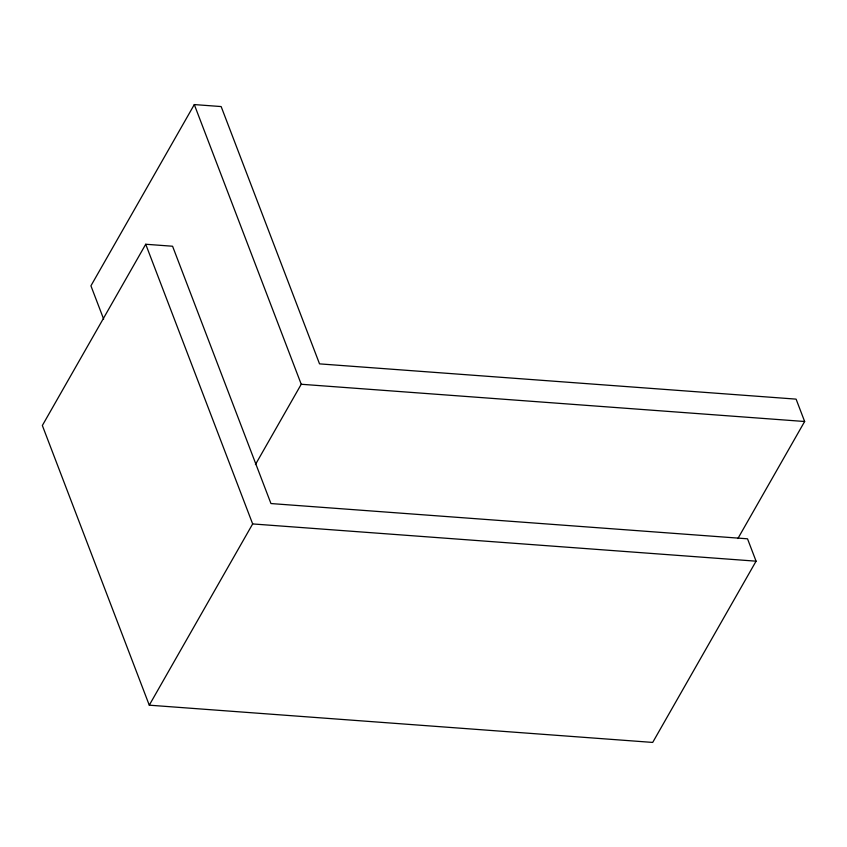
<?xml version="1.0" encoding="UTF-8"?>
<svg xmlns="http://www.w3.org/2000/svg" width="847" height="847" viewBox="0 0 847 847"><rect width="100%" height="100%" fill="white"/><g stroke="black" fill="none" stroke-linecap="round" stroke-linejoin="round"><path stroke-width="1.27" d="M737.906 538.512L804.65 421.499L796.095 399.128L319.531 363.871L221.152 106.563L194.302 104.573L90.925 285.82L103.641 319.086M145.726 244.254L42.35 425.501L149.273 705.18L652.698 742.427L756.075 561.18L747.52 538.808L270.955 503.552L172.576 246.233L145.726 244.254L252.66 523.933L149.273 705.18M255.434 464.558L301.236 384.263L194.302 104.573M301.236 384.263L804.65 421.499M252.66 523.933L756.075 561.18"/></g></svg>
